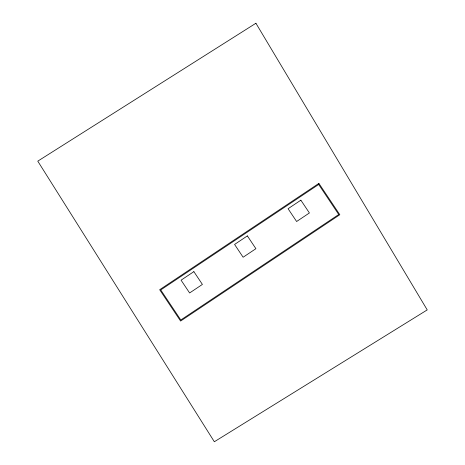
<?xml version="1.0" encoding="UTF-8"?>
<svg xmlns="http://www.w3.org/2000/svg" width="465" height="465" viewBox="0 0 465 465"><rect width="100%" height="100%" fill="white"/><g stroke="black" fill="none" stroke-linecap="round" stroke-linejoin="round"><path stroke-width="0.7" d="M318.891 183.396L159.669 289.724L180.594 321.053L339.81 214.725L318.891 183.396M318.682 184.466L160.739 289.939L180.804 319.99L338.747 214.516L318.682 184.466M193.864 271.636L181.077 280.174L189.615 292.962L202.403 284.423L193.864 271.636M247.368 235.906L234.581 244.445L243.119 257.232L255.907 248.694L247.368 235.906M300.867 200.183L288.079 208.721L296.618 221.509L309.405 212.964L300.867 200.183M255.919 23.25L37.775 161.152L214.342 441.75L427.225 309.905L255.919 23.25"/></g></svg>
